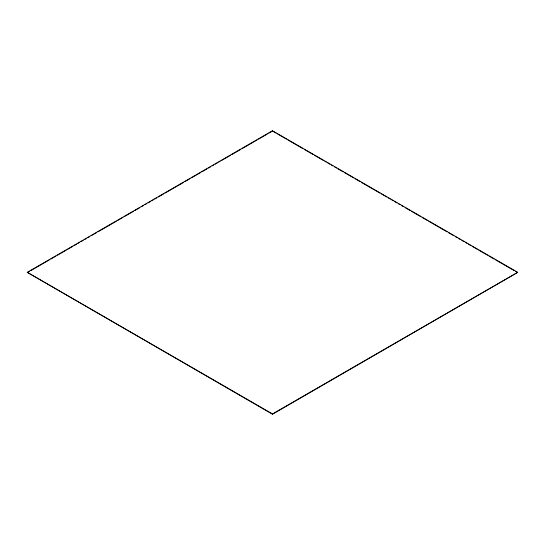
<?xml version="1.0" encoding="UTF-8"?>
<svg xmlns="http://www.w3.org/2000/svg" width="545" height="545" viewBox="0 0 545 545"><rect width="100%" height="100%" fill="white"/><g stroke="black" fill="none" stroke-linecap="round" stroke-linejoin="round"><path stroke-width="0.82" d="M27.25 272.323L272.5 130.732L517.75 272.323L272.5 414.268L27.25 272.323L272.5 413.914L517.75 272.323M27.986 272.255L29.457 271.403M30.936 270.552L49.343 259.924M50.814 259.073L55.971 256.096M57.443 255.244L66.286 250.141M67.757 249.29L72.914 246.313M74.386 245.461L76.593 244.187M78.064 243.336L79.543 242.484M81.014 241.639L83.222 240.359M84.693 239.514L86.171 238.662M87.643 237.811L89.85 236.537M91.322 235.685L96.479 232.708M97.95 231.857L116.364 221.229M117.836 220.378L122.993 217.401M124.464 216.549L133.307 211.446M134.779 210.595L139.936 207.618M141.407 206.773L143.614 205.492M145.086 204.641L146.564 203.796M148.036 202.944L150.243 201.67M151.714 200.819L153.186 199.967M154.664 199.116L156.871 197.842M158.343 196.99L163.5 194.013M164.971 193.162L183.386 182.534M184.857 181.683L190.014 178.706M191.486 177.854L200.322 172.751M201.8 171.9L206.95 168.93M208.428 168.078L210.636 166.797M212.107 165.953L213.579 165.101M215.057 164.249L217.264 162.975M218.736 162.124L220.207 161.272M221.686 160.421L230.521 155.318M231.993 154.467L240.829 149.364M242.307 148.519L257.036 140.011M258.507 139.159L267.343 134.056M268.814 133.212L272.5 131.086L276.186 133.212M277.657 134.056L286.493 139.159M287.964 140.011L302.693 148.519M304.171 149.364L313.007 154.467M314.479 155.318L323.314 160.421M324.793 161.272L326.264 162.124M327.736 162.975L329.943 164.249M331.421 165.101L332.893 165.953M334.364 166.797L336.572 168.078M338.05 168.93L343.2 171.9M344.678 172.751L353.514 177.854M354.986 178.706L360.143 181.683M361.614 182.534L380.029 193.162M381.5 194.013L386.657 196.99M388.129 197.842L390.336 199.116M391.814 199.967L393.286 200.819M394.757 201.67L396.964 202.944M398.436 203.796L399.914 204.641M401.386 205.492L403.593 206.773M405.064 207.618L410.221 210.595M411.693 211.446L420.536 216.549M422.007 217.401L427.164 220.378M428.636 221.229L447.05 231.857M448.521 232.708L453.678 235.685M455.15 236.537L457.357 237.811M458.829 238.662L460.307 239.514M461.779 240.359L463.986 241.639M465.457 242.484L466.936 243.336M468.407 244.187L470.614 245.461M472.086 246.313L477.243 249.29M478.714 250.141L487.557 255.244M489.029 256.096L494.186 259.073M495.657 259.924L514.064 270.552M515.543 271.403L517.014 272.255M272.5 130.732L272.5 131.086M272.5 413.914L272.5 414.268"/></g></svg>
